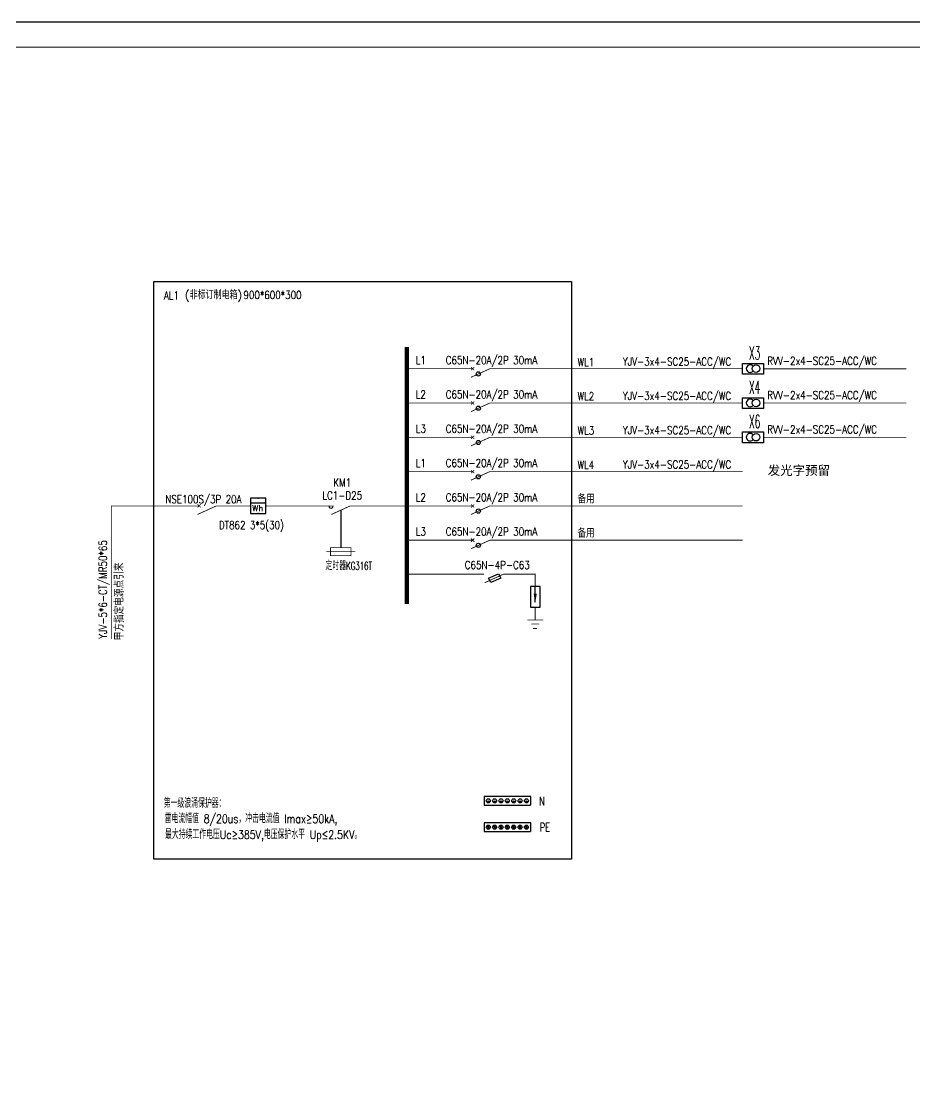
# Model space of a CAD drawing. Header units: millimetres. Extents: x 127372 to 484122, y -11543 to 72607.
# Drawn here: x 424861 to 460239, y 30532 to 72607 of the extents above; entities that cross this region are included whole.
import ezdxf
from ezdxf.enums import TextEntityAlignment as Align

# ---------------------------------------------------------------- set-up
doc = ezdxf.new("R2010")
doc.units = ezdxf.units.MM
doc.linetypes.add('DASH', pattern=[0.35, 0.25, -0.1])
doc.layers.get('Defpoints').update_dxf_attribs({"color": 210})
for name, color, linetype, lineweight in [('.灯具', 3, 'Continuous', 25), ('0-cxText', 131, 'Continuous', 25), ('000照明', 1, 'Continuous', 25)]:
    doc.layers.add(name, color=color, linetype=linetype, lineweight=lineweight)
for name, color, linetype in [('0-cxFrame', 155, 'Continuous'), ('DWL-文字', 7, 'Continuous'), ('ELEMENT', 3, 'Continuous'), ('EQUIP-动力', 3, 'Continuous'), ('SIG_TEXT', 7, 'Continuous'), ('TEL_TEXT', 7, 'Continuous'), ('WIRE-母线', 6, 'Continuous'), ('WIRE-系统', 4, 'Continuous'), ('WIRE-避雷', 4, 'TG_LP'), ('亮化灯具', 3, 'Continuous'), ('标注', 7, 'Continuous'), ('照明平面文字层', 75, 'Continuous'), ('配电', 8, 'Continuous')]:
    doc.layers.add(name, color=color, linetype=linetype)
doc.layers.add('J_POST_ARCH(专业内批注)', color=1, linetype='Continuous', plot=False)
doc.styles.add('_TCH_DIM', font='SIMPLEX', dxfattribs={"bigfont": 'GBCBIG'})
doc.styles.add('_TEL_DIM', font='SIMPLEX', dxfattribs={"width": 0.8, "height": 3.5, "bigfont": 'HZTXT'})
doc.styles.add('cx_tuming', font='simhei.ttf')
doc.styles.add('cx_tuqian1', font='')
doc.styles.add('DIM_FONT', font='SIMPLEX', dxfattribs={"width": 0.7, "bigfont": 'GBCBIG'})
doc.styles.add('TG_LINETYPE', font='SIMPLEX', dxfattribs={"width": 0.8, "height": 3, "bigfont": 'HZTXT'})
doc.styles.add('宋体', font='', dxfattribs={"width": 0.8, "height": 3.5})
doc.styles.add('黑体', font='simhei.ttf', dxfattribs={"height": 12})
doc.styles.get('cx_tuqian1').set_extended_font_data('SimSun')
doc.styles.get('宋体').set_extended_font_data('SimSun')
doc.linetypes.add('TG_LP', pattern='A,2,-0.78,["LP",TG_LINETYPE,S=0.1,R=0,X=-0.6,Y=-0.15],0', length=2.78)

# ---------------------------------------------------------------- blocks, each defined once
blk = doc.blocks.new('$element$00000497')
at = {"const_width": 0.0233}
for points in [[(0, 0), (0, -0.25)], [(0, -1), (0, -0.75), (-0.25, -0.2)], [(-0.047, -0.297), (0.047, -0.203)], [(-0.047, -0.203), (0.047, -0.297)]]:
    blk.add_lwpolyline(points, dxfattribs=at)
at = {"flags": 9}
blk.add_attdef('S', (0, 0), '', height=0.00000667, dxfattribs=at)
blk = doc.blocks.new('$element$00000496')
at = {"const_width": 0.0233}
for points in [[(0, 0), (0, -0.25)], [(-0.25, -0.2), (0, -0.75), (0, -1)]]:
    blk.add_lwpolyline(points, dxfattribs=at)
blk.add_arc((-0.008, -0.192), 0.0589, 81.8699, 278.1301)
at = {"flags": 9}
blk.add_attdef('S', (0, 0), '', height=0.00000667, dxfattribs=at)
blk = doc.blocks.new('$element$00000525')
at = {"const_width": 0.0233}
for points in [[(0, 0), (0, -0.25)], [(-0.25, -0.2), (0, -0.75), (0, -1)], [(-0.047, -0.203), (0.047, -0.297)], [(0.047, -0.203), (-0.047, -0.297)]]:
    blk.add_lwpolyline(points, dxfattribs=at)
blk.add_circle((-0.151, -0.417), 0.0615)
at = {"flags": 9}
blk.add_attdef('S', (0, 0), '', height=0.00000667, dxfattribs=at)
blk = doc.blocks.new('KG')
at = {"layer": '配电', "color": 1}
blk.add_lwpolyline([(1622009, 928567), (1622734, 928567), (1622734, 928193), (1622009, 928193)], close=True, dxfattribs=at)
blk.add_circle((1622481, 928385), 133, dxfattribs=at)
blk.add_arc((1622271, 928385), 133, 38.2136, 321.7864, dxfattribs=at)
blk = doc.blocks.new('asd')
at = {"color": 3}
for p, q in [((14148109, 9280523), (14147288, 9280523)), ((14147288, 9280523), (14147288, 9280144)), ((14148109, 9280144), (14148109, 9280523)), ((14147919, 9280334), (14147288, 9280334)), ((14147288, 9280144), (14148109, 9280144))]:
    blk.add_line(p, q, dxfattribs=at)
for points in [[(14147572, 9280270), (14147572, 9280397), (14147951, 9280334), (14147572, 9280397)], [(14147572, 9280397), (14147951, 9280334), (14147572, 9280270), (14147572, 9280397)], [(14147951, 9280334), (14147572, 9280270), (14147572, 9280397), (14147951, 9280334)]]:
    blk.add_solid(points, dxfattribs=at)
blk = doc.blocks.new('$equip$00001806')
for p, q in [((0.5, 1), (-0.5, 1)), ((-0.5, 1), (-0.5, 0)), ((0.5, 0), (0.5, 1)), ((-0.5, 0.7), (0.5, 0.7)), ((-0.5, 0), (0.5, 0))]:
    blk.add_line(p, q)
for p in [(0, 1), (-0.5, 0.5), (0, 0), (0.5, 0.5)]:
    blk.add_point(p)
at = {"color": 7, "style": '_TEL_DIM'}
blk.add_attdef('$TEXT$', text='', height=0.4, dxfattribs=at).set_placement((-0.028, 0.343), align=Align.MIDDLE_CENTER)
at = {"color": 7, "style": '_TEL_DIM', "flags": 1}
blk.add_attdef('A', text='', height=0.00002, dxfattribs=at).set_placement((0, 0), align=Align.MIDDLE_CENTER)
blk = doc.blocks.new('A$C76C27B33')
at = {"layer": 'DWL-文字', "style": '_TCH_DIM'}
blk.add_text('(非标订制电箱)', height=316.1, dxfattribs=at).set_placement((1229, -696))
at = {"layer": 'SIG_TEXT', "style": '_TEL_DIM', "width": 0.8}
blk.add_text('AL1', height=316.8, dxfattribs=at).set_placement((697, -711), align=Align.CENTER)
blk = doc.blocks.new('TK22.A0 L(Dragon)')
at = {"layer": '0-cxFrame', "color": 7, "const_width": 0.5}
blk.add_lwpolyline([(0, 0), (-1189, 0), (-1189, 841), (0, 841)], close=True, dxfattribs=at)
at = {"layer": '0-cxFrame', "const_width": 0.5}
blk.add_lwpolyline([(-80, 10), (-1169, 10), (-1169, 831), (-80, 831)], close=True, dxfattribs=at)
at = {"style": '黑体', "flags": 4}
blk.add_attdef('图幅', text='', height=3.3, dxfattribs=at).set_placement((-40, 3), align=Align.RIGHT)
at = {"layer": '0-cxText', "flags": 4}
for tag, height, style, p in [('建设单位', 3.5, 'cx_tuming', (-45, 240)), ('项目名称', 3.5, 'cx_tuming', (-45, 210)), ('子项名称', 3.5, 'cx_tuming', (-45, 180)), ('工程编号', 3.3, 'cx_tuqian1', (-35, 165)), ('图名1', 3.5, 'cx_tuming', (-45, 87)), ('图名2', 3.5, 'cx_tuming', (-45, 79)), ('图名3', 3.5, 'cx_tuming', (-45, 71)), ('出图日期', 3.3, 'cx_tuqian1', (-39, 60)), ('专业', 3.3, 'cx_tuqian1', (-55, 52)), ('图号', 3.3, 'cx_tuqian1', (-55, 44)), ('版次', 3.3, 'cx_tuqian1', (-20, 44))]:
    blk.add_attdef(tag, text='', height=height, dxfattribs=dict(at, style=style)).set_placement(p, align=Align.MIDDLE)
at = {"layer": 'Defpoints', "color": 6, "flags": 4}
for tag, height, style, p in [('tufu', 3.3, '黑体', (-12, 12)), ('dwfname', 4, 'cx_tuqian1', (-80, 3))]:
    blk.add_attdef(tag, text='', height=height, dxfattribs=dict(at, style=style)).set_placement(p, align=Align.RIGHT)

msp = doc.modelspace()

# ---------------------------------------------------------------- linework, layer by layer
at = {"color": 3, "const_width": 31.7}
msp.add_lwpolyline([(443205, 50371), (443952, 50710), (444291, 50710)], dxfattribs=at)
at = {"layer": '000照明', "color": 5, "linetype": 'DASH', "ltscale": 0.5, "const_width": 33.9}
for points in [[(454244, 58846), (459901, 58846)], [(454244, 57489), (459901, 57489)], [(454244, 56131), (459901, 56131)]]:
    msp.add_lwpolyline(points, dxfattribs=at)
at = {"layer": 'WIRE-母线', "const_width": 181}
msp.add_lwpolyline([(440129, 59711), (440129, 49531)], dxfattribs=at)
at = {"layer": 'WIRE-系统'}
for p, q in [((437512, 53246), (437512, 51765)), ((443184, 41907), (443184, 41562)), ((445035, 41906), (443187, 41906)), ((443345, 41734), (443307, 41668)), ((443353, 41725), (443317, 41662)), ((443353, 41725), (443404, 41674)), ((443359, 41736), (443412, 41682)), ((443597, 41734), (443559, 41668)), ((443605, 41725), (443569, 41662)), ((443605, 41725), (443657, 41674)), ((443611, 41736), (443665, 41682)), ((443849, 41734), (443811, 41668)), ((443857, 41725), (443821, 41662)), ((443857, 41725), (443909, 41674)), ((443863, 41736), (443917, 41682)), ((444101, 41734), (444063, 41668)), ((444109, 41725), (444073, 41662)), ((444109, 41725), (444161, 41674)), ((444115, 41736), (444169, 41682)), ((444353, 41734), (444315, 41668)), ((444362, 41725), (444325, 41662)), ((444362, 41725), (444413, 41674)), ((444367, 41736), (444421, 41682)), ((444605, 41734), (444568, 41668)), ((444614, 41725), (444577, 41662)), ((444614, 41725), (444665, 41674)), ((444620, 41736), (444673, 41682)), ((444858, 41734), (444820, 41668)), ((444866, 41725), (444830, 41662)), ((444866, 41725), (444917, 41674)), ((444872, 41736), (444925, 41682)), ((445035, 41562), (445035, 41907)), ((443184, 41562), (445029, 41562)), ((443184, 40867), (443184, 40521)), ((445035, 40867), (443187, 40867)), ((445035, 40521), (445035, 40867)), ((443184, 40521), (445029, 40521)), ((443345, 40693), (443291, 40747)), ((443351, 40703), (443299, 40755)), ((443345, 40693), (443307, 40627)), ((443353, 40685), (443317, 40622)), ((443351, 40703), (443387, 40766)), ((443353, 40685), (443404, 40633)), ((443359, 40695), (443397, 40761)), ((443359, 40695), (443412, 40641)), ((443597, 40693), (443543, 40747)), ((443603, 40703), (443551, 40755)), ((443597, 40693), (443559, 40627)), ((443605, 40685), (443569, 40622)), ((443603, 40703), (443639, 40766)), ((443605, 40685), (443657, 40633)), ((443611, 40695), (443649, 40761)), ((443611, 40695), (443665, 40641)), ((443849, 40693), (443795, 40747)), ((443855, 40703), (443803, 40755)), ((443849, 40693), (443811, 40627)), ((443857, 40685), (443821, 40622)), ((443855, 40703), (443891, 40766)), ((443857, 40685), (443909, 40633)), ((443863, 40695), (443901, 40761)), ((443863, 40695), (443917, 40641)), ((444101, 40693), (444048, 40747)), ((444107, 40703), (444056, 40755)), ((444101, 40693), (444063, 40627)), ((444109, 40685), (444073, 40622)), ((444107, 40703), (444143, 40766)), ((444109, 40685), (444161, 40633)), ((444115, 40695), (444153, 40761)), ((444115, 40695), (444169, 40641)), ((444353, 40693), (444300, 40747)), ((444359, 40703), (444308, 40755)), ((444353, 40693), (444315, 40627)), ((444362, 40685), (444325, 40622)), ((444359, 40703), (444396, 40766)), ((444362, 40685), (444413, 40633)), ((444367, 40695), (444405, 40761)), ((444367, 40695), (444421, 40641)), ((444605, 40693), (444552, 40747)), ((444611, 40703), (444560, 40755)), ((444605, 40693), (444568, 40627)), ((444614, 40685), (444577, 40622)), ((444611, 40703), (444648, 40766)), ((444614, 40685), (444665, 40633)), ((444620, 40695), (444658, 40761)), ((444620, 40695), (444673, 40641)), ((444858, 40693), (444804, 40747)), ((444864, 40703), (444812, 40755)), ((444858, 40693), (444820, 40627)), ((444866, 40685), (444830, 40622)), ((444864, 40703), (444900, 40766)), ((444866, 40685), (444917, 40633)), ((444872, 40695), (444910, 40761)), ((444872, 40695), (444925, 40641))]:
    msp.add_line(p, q, dxfattribs=at)
at = {"layer": 'WIRE-系统', "const_width": 31.7}
for points in [[(440129, 58846), (442419, 58846)], [(443753, 58846), (453424, 58846)], [(448968, 58846), (453424, 58846)], [(440129, 57489), (442419, 57489)], [(443753, 57489), (453424, 57489)], [(440129, 56131), (442419, 56131)], [(443753, 56131), (453424, 56131)], [(440129, 54773), (442419, 54773)], [(443753, 54773), (453424, 54773)], [(428426, 48147), (428426, 53415), (431567, 53415)], [(432925, 53415), (433943, 53415)], [(434542, 53415), (436910, 53415)], [(438225, 53415), (440129, 53415)], [(440129, 53415), (442419, 53415)], [(443753, 53415), (453424, 53415)], [(440129, 52058), (442419, 52058)], [(443753, 52058), (453424, 52058)], [(436937, 51605), (438083, 51605)], [(440129, 50712), (443178, 50712)], [(444291, 50710), (445211, 50710)], [(445211, 50727), (445211, 50230)], [(445211, 49410), (445211, 48894)], [(444893, 48894), (445530, 48894)], [(445055, 48740), (445373, 48740)], [(445129, 48560), (445288, 48560)]]:
    msp.add_lwpolyline(points, dxfattribs=at)
msp.add_lwpolyline([(437108, 51765), (437916, 51765), (437916, 51445), (437108, 51445)], close=True, dxfattribs=at)
at = {"layer": 'WIRE-系统'}
for centre in [(443352, 41735), (443604, 41735), (443856, 41735), (444108, 41735), (444360, 41735), (444613, 41735), (444865, 41735), (443352, 40694), (443604, 40694), (443856, 40694), (444108, 40694), (444360, 40694), (444613, 40694), (444865, 40694)]:
    msp.add_circle(centre, 80.1, dxfattribs=at)
at = {"layer": 'WIRE-避雷', "color": 3}
msp.add_lwpolyline([(443855, 50553), (443458, 50380), (443361, 50551), (443758, 50724)], close=True, dxfattribs=at)
at = {"layer": '照明平面文字层', "color": 0}
for p, q in [((430111, 62301), (446651, 62301)), ((430111, 39421), (430111, 62301)), ((446651, 62301), (446651, 39421)), ((446651, 39421), (430111, 39421))]:
    msp.add_line(p, q, dxfattribs=at)

# ---------------------------------------------------------------- block references
at = {"layer": '0-cxFrame', "xscale": 100, "yscale": 100, "zscale": 100}
msp.add_blockref('TK22.A0 L(Dragon)', (484097, -11518), dxfattribs=at)
at = {"layer": '000照明', "linetype": 'DASH', "xscale": 1.131428571428571, "yscale": 1.131428571428571, "zscale": 1.131428571428571}
for p in [(-1381763, -991549), (-1381763, -992907), (-1381763, -994265)]:
    msp.add_blockref('KG', p, dxfattribs=at)
at = {"layer": 'ELEMENT', "xscale": 1357.714285714286, "yscale": 1357.714285714286, "zscale": 1357.714285714286, "rotation": 90}
for name, p in [('$element$00000525', (442395, 58846)), ('$element$00000525', (442395, 57489)), ('$element$00000525', (442395, 56131)), ('$element$00000525', (442395, 54773)), ('$element$00000497', (431567, 53415)), ('$element$00000525', (442395, 53415)), ('$element$00000496', (436867, 53415)), ('$element$00000525', (442395, 52058))]:
    msp.add_blockref(name, p, dxfattribs=at)
at = {"layer": 'EQUIP-动力', "xscale": 598.9500000000135, "yscale": 598.9500000000135, "zscale": 598.9500000000135}
msp.add_blockref('$equip$00001806', (434242, 53116), dxfattribs=at).add_auto_attribs({'$TEXT$': 'Wh'})
at = {"layer": 'J_POST_ARCH(专业内批注)', "color": 1}
msp.add_blockref('A$C76C27B33', (430111, 62301), dxfattribs=at)
at = {"layer": '亮化灯具', "rotation": 270}
msp.add_blockref('asd', (-8835122, 14197518), dxfattribs=at)

# ---------------------------------------------------------------- texts
at = {"layer": '.灯具', "color": 7, "linetype": 'ByBlock', "style": '_TEL_DIM', "width": 0.5}
for s, p in [('X3', (453674, 59207)), ('X4', (453674, 57849)), ('X6', (453674, 56491))]:
    msp.add_text(s, height=525, rotation=0.0053, dxfattribs=at).set_placement(p)
at = {"layer": 'DWL-文字', "lineweight": 15, "style": 'DIM_FONT', "width": 0.7}
for s, height, p in [('N', 345, (445372, 41552, 0)), ('PE', 344.7, (445387, 40516, 0))]:
    msp.add_text(s, height=height, dxfattribs=at).set_placement(p)
at = {"layer": 'SIG_TEXT', "style": '_TEL_DIM', "width": 0.8}
for s, p in [('900*600*300', (434810, 61610)), ('C65N-20A/2P 30mA', (443481, 59027)), ('C65N-20A/2P 30mA', (443481, 57670)), ('C65N-20A/2P 30mA', (443481, 56312)), ('C65N-20A/2P 30mA', (443481, 54954)), ('KM1', (437570, 54180)), ('NSE100S/3P 20A', (432074, 53521)), ('LC1-D25', (437570, 53671)), ('C65N-20A/2P 30mA', (443481, 53596)), ('C65N-20A/2P 30mA', (443481, 52239)), ('C65N-4P-C63', (443709, 50916))]:
    msp.add_text(s, height=316.8, dxfattribs=at).set_placement(p, align=Align.CENTER)
for s, p in [('L1', (440481, 59027)), ('   YJV-3x4-SC25-ACC/WC', (448114, 58969)), ('RVV-2x4-SC25-ACC/WC', (454399, 58999)), ('WL1', (446884, 58955)), ('L2', (440481, 57670)), ('WL2', (446884, 57598)), ('   YJV-3x4-SC25-ACC/WC', (448114, 57611)), ('RVV-2x4-SC25-ACC/WC', (454399, 57641)), ('L3', (440481, 56312)), ('WL3', (446884, 56240)), ('   YJV-3x4-SC25-ACC/WC', (448114, 56253)), ('RVV-2x4-SC25-ACC/WC', (454399, 56284)), ('L1', (440481, 54954)), ('WL4', (446884, 54882)), ('   YJV-3x4-SC25-ACC/WC', (448114, 54896)), ('L2', (440481, 53596)), ('备用', (446884, 53524)), ('DT862 3*5(30)', (432687, 52497)), ('L3', (440481, 52239)), ('备用', (446884, 52167))]:
    msp.add_text(s, height=316.8, dxfattribs=at).set_placement(p)
at = {"layer": 'SIG_TEXT', "style": '宋体'}
msp.add_text('发光字预留', height=362.1, dxfattribs=at).set_placement((454416, 54642))
at = {"layer": 'SIG_TEXT', "style": '_TEL_DIM', "width": 0.8}
for s, p in [('YJV-5*6-CT/MR50*65', (428252, 48147)), ('甲方指定电源点引来', (428911, 48092))]:
    msp.add_text(s, height=316.8, rotation=90, dxfattribs=at).set_placement(p)
at = {"layer": 'TEL_TEXT', "style": '_TEL_DIM', "width": 0.64}
msp.add_text('定时器KG316T', height=316.8, dxfattribs=at).set_placement((436903, 50881))
at = {"layer": '标注', "color": 6, "style": '_TCH_DIM', "width": 0.8}
for s, height, p in [('第一级浪涌保护器：', 339.4, (430502, 41463)), ('雷电流幅值 8/20us，冲击电流值 Imax≥50kA, ', 339.43, (430541, 40857)), ('最大持续工作电压Uc≥385V,电压保护水平 Up≤2.5KV。', 339.43, (430551, 40228))]:
    msp.add_text(s, height=height, dxfattribs=at).set_placement(p)

doc.saveas('drawing.dxf')
